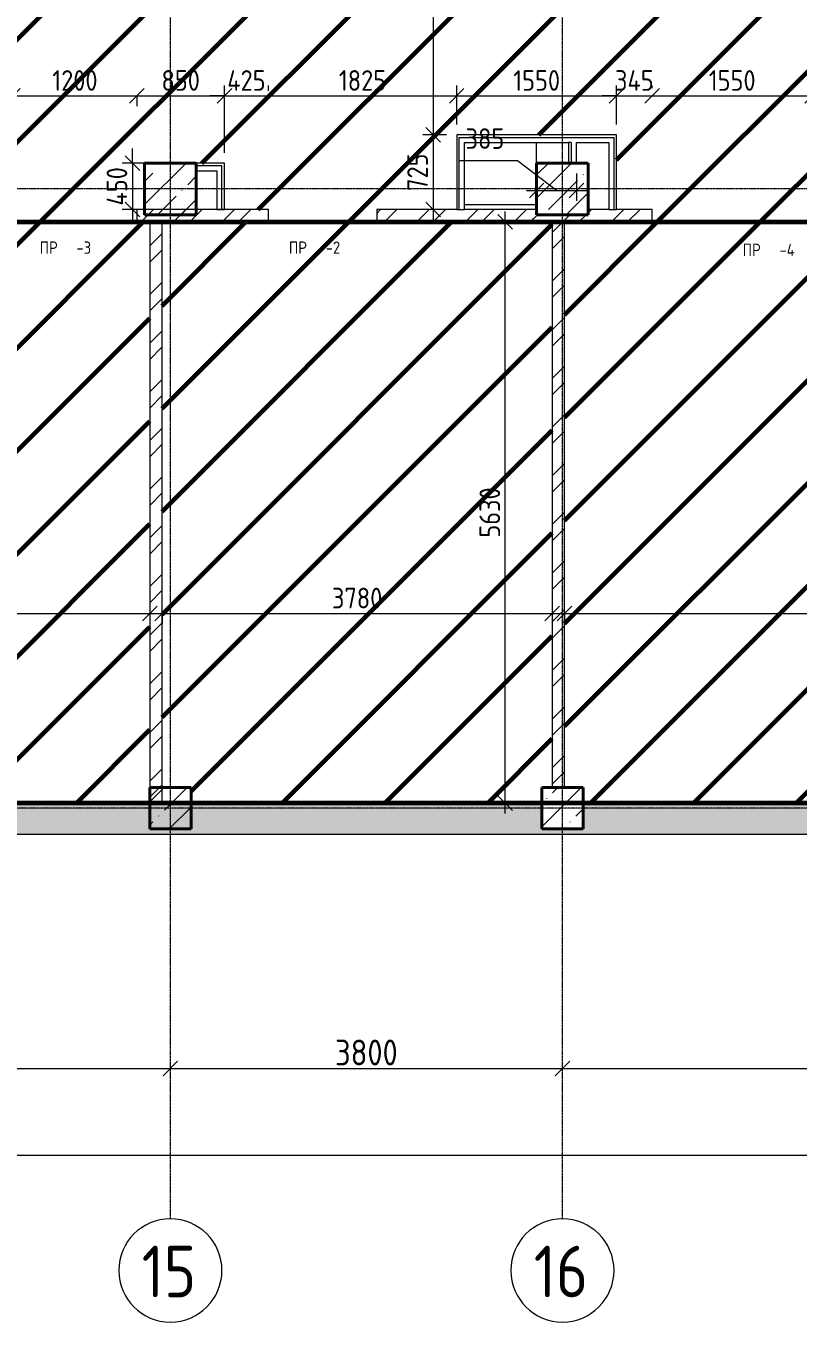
# Model space of a CAD drawing. Header units: millimetres. Extents: x -56773 to 323062, y -262288 to 76460.
# Drawn here: x 44400 to 51884, y -11974 to 584 of the extents above; entities that cross this region are included whole.
import ezdxf

# ---------------------------------------------------------------- set-up
doc = ezdxf.new("R2010")
doc.units = ezdxf.units.MM
doc.linetypes.add('ADSK_Линия сетки', pattern=[25, 20, -2.5, 0, -2.5])
for name, color, linetype, lineweight in [('1.1) Шлифовка потолка', 5, 'Continuous', 60), ('Марки', 7, 'Continuous', 20), ('Несущие колонны', 7, 'Continuous', 18), ('Оси', 7, 'Continuous', 9), ('Перекрытие', 7, 'Continuous', 18), ('Размеры', 7, 'Continuous', 9), ('Стены внутренние', 7, 'Continuous', 18), ('Стены штриховка', 7, 'Continuous', 9)]:
    doc.layers.add(name, color=color, linetype=linetype, lineweight=lineweight)
doc.styles.add('GOST Common', font='', dxfattribs={"width": 0.9, "height": 500})
doc.styles.add('GOST Common_2', font='', dxfattribs={"width": 0.9, "height": 250})
doc.styles.add('GOST Common_3', font='', dxfattribs={"width": 0.9, "height": 200})
doc.styles.add('GOST Common_9', font='', dxfattribs={"width": 0.9, "height": 120})
doc.styles.get('GOST Common').set_extended_font_data('GOST Common')
doc.styles.get('GOST Common_2').set_extended_font_data('GOST Common')
doc.styles.get('GOST Common_3').set_extended_font_data('GOST Common')
doc.styles.get('GOST Common_9').set_extended_font_data('GOST Common')
doc.dimstyles.new('ADSK_Основной_2_0', dxfattribs={"dimscale": 304.8, "dimtxt": 201.142999, "dimasz": 0.463911, "dimexe": 0.328084, "dimexo": 0.328084, "dimgap": 0.164042, "dimtad": 1, "dimdec": 3, "dimrnd": 0.001, "dimdsep": 46, "dimtxsty": 'GOST Common_3', "dimblk1": 'OBLIQUE', "dimblk2": 'OBLIQUE', "dimsah": 1, "dimcen": 0.09, "dimdle": 0.328084, "dimazin": 2, "dimtfac": 1, "dimtdec": 4, "dimtix": 1, "dimtmove": 0, "dimatfit": 3, "dimfxl": 1, "dimtvp": 1, "dimtolj": 1, "dimtzin": 0, "dimlwd": 20, "dimlwe": 20, "dimarcsym": 2})
doc.dimstyles.new('ADSK_Основной_2_0_1', dxfattribs={"dimscale": 304.8, "dimtxt": 201.142999, "dimasz": 0.463911, "dimexe": 0.328084, "dimexo": 0.328084, "dimgap": 0.164042, "dimtad": 1, "dimdec": 3, "dimrnd": 0.001, "dimdsep": 46, "dimtxsty": 'GOST Common_3', "dimblk1": 'OBLIQUE', "dimblk2": 'OBLIQUE', "dimsah": 1, "dimcen": 0.09, "dimdle": 0.328084, "dimazin": 2, "dimtfac": 1, "dimtdec": 4, "dimtix": 1, "dimtmove": 1, "dimatfit": 3, "dimfxl": 1, "dimtvp": 1, "dimtolj": 1, "dimtzin": 0, "dimlwd": 20, "dimlwe": 20, "dimarcsym": 2})
doc.dimstyles.new('ADSK_Основной_2_0_2', dxfattribs={"dimscale": 304.8, "dimtxt": 201.142999, "dimasz": 0.463911, "dimexe": 0.328084, "dimexo": 0.328084, "dimgap": 0.164042, "dimtad": 1, "dimdec": 3, "dimrnd": 0.001, "dimdsep": 46, "dimtxsty": 'GOST Common_3', "dimblk1": 'OBLIQUE', "dimblk2": 'OBLIQUE', "dimsah": 1, "dimcen": 0.09, "dimdle": 0.328084, "dimazin": 2, "dimtfac": 1, "dimtdec": 4, "dimtix": 1, "dimtmove": 0, "dimatfit": 3, "dimfxl": 1, "dimtvp": 1, "dimtolj": 1, "dimtzin": 0, "dimlwd": 20, "dimlwe": 20, "dimarcsym": 2})
doc.dimstyles.new('ADSK_Основной_2_5_мм', dxfattribs={"dimscale": 304.8, "dimtxt": 251.428749, "dimasz": 0.463911, "dimexe": 0.492126, "dimexo": 0.984252, "dimgap": 0.098425, "dimtad": 1, "dimrnd": 0.01, "dimdsep": 46, "dimtxsty": 'GOST Common_2', "dimblk1": 'OBLIQUE', "dimblk2": 'OBLIQUE', "dimsah": 1, "dimcen": 0.09, "dimdle": 0.492126, "dimazin": 2, "dimtfac": 1, "dimtdec": 4, "dimtix": 1, "dimtmove": 0, "dimatfit": 3, "dimfxl": 1, "dimtvp": 1, "dimtolj": 1, "dimtzin": 0, "dimlwd": 20, "dimlwe": 20, "dimarcsym": 2})
pattern_1 = [(45, (0, 0), (-224.5064, 224.5064), []), (45, (224.5, 0), (-224.5064, 224.5064), [396.875, -79.375, 3.353, -76.022])]
pattern_2 = [(45, (0, 0), (-235.7317, 235.7317), []), (45, (157.15, 0), (-235.7317, 235.7317), [])]

# ---------------------------------------------------------------- blocks, each defined once
blk = doc.blocks.new('ADSK_КолоннаЖБ_Прямоугольная - 400x400 мм-1809659-Кладочный план подвала')
at = {"layer": 'Несущие колонны', "lineweight": 40}
for p, q in [((-200, 200), (200, 200)), ((-200, -200), (-200, 200)), ((200, 200), (200, -200)), ((200, -200), (-200, -200))]:
    blk.add_line(p, q, dxfattribs=at)
blk = doc.blocks.new('ADSK_КолоннаЖБ_Прямоугольная - 500x500 мм-1807509-Кладочный план подвала')
at = {"layer": 'Несущие колонны', "lineweight": 40}
for p, q in [((-250, 250), (250, 250)), ((-250, -250), (-250, 250)), ((250, 250), (250, -250)), ((250, -250), (-250, -250))]:
    blk.add_line(p, q, dxfattribs=at)
blk = doc.blocks.new('ADSK_КолоннаЖБ_Прямоугольная - 500x500 мм-V13-Кладочный план подвала')
at = {"layer": 'Несущие колонны', "lineweight": 9}
h = blk.add_hatch(dxfattribs=at)
h.set_pattern_fill('FP_19', color=256, style=0, pattern_type=2)
h.set_pattern_definition([(315, (995.03, 49600), (224.5064, 224.5064), []), (315, (995.03, 49375.5), (224.5064, 224.5064), [396.875, -79.375, 3.353, -76.022])])
h.paths.add_polyline_path([(-250, -250), (250, -250), (250, 250), (-250, 250)])
at = {"layer": 'Несущие колонны', "lineweight": 40}
for p, q in [((-250, -250), (-250, 250)), ((-250, 250), (250, 250)), ((250, 250), (-250, 250)), ((-250, 250), (-250, -250)), ((250, 250), (250, -250)), ((250, -250), (250, 250)), ((250, -250), (-250, -250)), ((-250, -250), (250, -250))]:
    blk.add_line(p, q, dxfattribs=at)
blk = doc.blocks.new('Ось сетки - Круг_Ø10 мм-8259-Кладочный план подвала')
at = {"layer": 'Оси', "lineweight": 20}
for start, end in [(360, 180), (180, 360)]:
    blk.add_arc((0, 0), 5, start, end, dxfattribs=at)
blk = doc.blocks.new('_Oblique')
at = {"color": 0, "linetype": 'ByBlock', "lineweight": -2}
blk.add_line((-0.5, -0.5), (0.5, 0.5), dxfattribs=at)
blk = doc.blocks.new('DIMBLOCK14-Кладочный план подвала')
at = {"layer": 'Defpoints', "color": 0, "transparency": 16777216}
for p in [(42000, -9417), (45800, -9417), (45800, -9517)]:
    blk.add_point(p, dxfattribs=at)
at = {"layer": 'Размеры', "color": 0, "lineweight": 20, "transparency": 16777216}
for p, q in [((41850, -9517), (45950, -9517)), ((42000, -9717), (42000, -9667)), ((45800, -9717), (45800, -9667))]:
    blk.add_line(p, q, dxfattribs=at)
at = {"layer": 'Размеры', "color": 0, "lineweight": 20, "transparency": 16777216, "xscale": 141.4, "yscale": 141.4, "zscale": 141.4, "rotation": 180}
blk.add_blockref('_Oblique', (42000, -9517), dxfattribs=at)
at = {"layer": 'Размеры', "color": 0, "lineweight": 20, "transparency": 16777216, "xscale": 141.4, "yscale": 141.4, "zscale": 141.4}
blk.add_blockref('_Oblique', (45800, -9517), dxfattribs=at)
at = {"layer": 'Размеры', "color": 0, "lineweight": 9, "transparency": 16777216, "insert": (43900, -9362), "char_height": 250, "width": 756.84, "attachment_point": 5, "style": 'GOST Common_2'}
blk.add_mtext('\\A1;3800', dxfattribs=at)
blk = doc.blocks.new('DIMBLOCK15-Кладочный план подвала')
at = {"layer": 'Defpoints', "color": 0, "transparency": 16777216}
for p in [(45800, -9417), (49600, -9417), (49600, -9517)]:
    blk.add_point(p, dxfattribs=at)
at = {"layer": 'Размеры', "color": 0, "lineweight": 20, "transparency": 16777216}
for p, q in [((45650, -9517), (49750, -9517)), ((45800, -9717), (45800, -9667)), ((49600, -9717), (49600, -9667))]:
    blk.add_line(p, q, dxfattribs=at)
at = {"layer": 'Размеры', "color": 0, "lineweight": 20, "transparency": 16777216, "xscale": 141.4, "yscale": 141.4, "zscale": 141.4, "rotation": 180}
blk.add_blockref('_Oblique', (45800, -9517), dxfattribs=at)
at = {"layer": 'Размеры', "color": 0, "lineweight": 20, "transparency": 16777216, "xscale": 141.4, "yscale": 141.4, "zscale": 141.4}
blk.add_blockref('_Oblique', (49600, -9517), dxfattribs=at)
at = {"layer": 'Размеры', "color": 0, "lineweight": 9, "transparency": 16777216, "insert": (47700, -9362), "char_height": 250, "width": 756.84, "attachment_point": 5, "style": 'GOST Common_2'}
blk.add_mtext('\\A1;3800', dxfattribs=at)
blk = doc.blocks.new('DIMBLOCK16-Кладочный план подвала')
at = {"layer": 'Defpoints', "color": 0, "transparency": 16777216}
for p in [(49600, -9417), (55600, -9417), (55600, -9517)]:
    blk.add_point(p, dxfattribs=at)
at = {"layer": 'Размеры', "color": 0, "lineweight": 20, "transparency": 16777216}
for p, q in [((49450, -9517), (55750, -9517)), ((49600, -9717), (49600, -9667)), ((55600, -9717), (55600, -9667))]:
    blk.add_line(p, q, dxfattribs=at)
at = {"layer": 'Размеры', "color": 0, "lineweight": 20, "transparency": 16777216, "xscale": 141.4, "yscale": 141.4, "zscale": 141.4, "rotation": 180}
blk.add_blockref('_Oblique', (49600, -9517), dxfattribs=at)
at = {"layer": 'Размеры', "color": 0, "lineweight": 20, "transparency": 16777216, "xscale": 141.4, "yscale": 141.4, "zscale": 141.4}
blk.add_blockref('_Oblique', (55600, -9517), dxfattribs=at)
at = {"layer": 'Размеры', "color": 0, "lineweight": 9, "transparency": 16777216, "insert": (52600, -9362), "char_height": 250, "width": 756.84, "attachment_point": 5, "style": 'GOST Common_2'}
blk.add_mtext('\\A1;6000', dxfattribs=at)
blk = doc.blocks.new('DIMBLOCK25-Кладочный план подвала')
at = {"layer": 'Defpoints', "color": 0, "transparency": 16777216}
for p in [(-19600, -10257), (61600, -10257), (61600, -10357)]:
    blk.add_point(p, dxfattribs=at)
at = {"layer": 'Размеры', "color": 0, "lineweight": 20, "transparency": 16777216}
for p, q in [((-19750, -10357), (61750, -10357)), ((-19600, -10557), (-19600, -10507)), ((61600, -10557), (61600, -10507))]:
    blk.add_line(p, q, dxfattribs=at)
at = {"layer": 'Размеры', "color": 0, "lineweight": 20, "transparency": 16777216, "xscale": 141.4, "yscale": 141.4, "zscale": 141.4, "rotation": 180}
blk.add_blockref('_Oblique', (-19600, -10357), dxfattribs=at)
at = {"layer": 'Размеры', "color": 0, "lineweight": 20, "transparency": 16777216, "xscale": 141.4, "yscale": 141.4, "zscale": 141.4}
blk.add_blockref('_Oblique', (61600, -10357), dxfattribs=at)
at = {"layer": 'Размеры', "color": 0, "lineweight": 9, "transparency": 16777216, "insert": (21000, -10202), "char_height": 250, "width": 889.8, "attachment_point": 5, "style": 'GOST Common_2'}
blk.add_mtext('\\A1;81200', dxfattribs=at)
blk = doc.blocks.new('DIMBLOCK36-Кладочный план подвала')
at = {"layer": 'Defpoints', "color": 0, "transparency": 16777216}
for p in [(42400, -5009), (45600, -5009), (45600, -5109)]:
    blk.add_point(p, dxfattribs=at)
at = {"layer": 'Размеры', "color": 0, "lineweight": 20, "transparency": 16777216}
for p, q in [((42300, -5109), (45700, -5109)), ((42400, -5109), (42400, -5209)), ((45600, -5109), (45600, -5209))]:
    blk.add_line(p, q, dxfattribs=at)
at = {"layer": 'Размеры', "color": 0, "lineweight": 20, "transparency": 16777216, "xscale": 141.4, "yscale": 141.4, "zscale": 141.4, "rotation": 180}
blk.add_blockref('_Oblique', (42400, -5109), dxfattribs=at)
at = {"layer": 'Размеры', "color": 0, "lineweight": 20, "transparency": 16777216, "xscale": 141.4, "yscale": 141.4, "zscale": 141.4}
blk.add_blockref('_Oblique', (45600, -5109), dxfattribs=at)
at = {"layer": 'Размеры', "color": 0, "lineweight": 9, "transparency": 16777216, "insert": (44000, -4959), "char_height": 200, "width": 605.47, "attachment_point": 5, "style": 'GOST Common_3'}
blk.add_mtext('\\A1;3200', dxfattribs=at)
blk = doc.blocks.new('DIMBLOCK397-Кладочный план подвала')
at = {"layer": 'Defpoints', "color": 0, "transparency": 16777216}
for p in [(44275, 6), (45475, 6), (45475, -94)]:
    blk.add_point(p, dxfattribs=at)
at = {"layer": 'Размеры', "color": 0, "lineweight": 20, "transparency": 16777216}
for p, q in [((44175, -94), (45575, -94)), ((44275, -94), (44275, -194)), ((45475, -94), (45475, -194))]:
    blk.add_line(p, q, dxfattribs=at)
at = {"layer": 'Размеры', "color": 0, "lineweight": 20, "transparency": 16777216, "xscale": 141.4, "yscale": 141.4, "zscale": 141.4, "rotation": 180}
blk.add_blockref('_Oblique', (44275, -94), dxfattribs=at)
at = {"layer": 'Размеры', "color": 0, "lineweight": 20, "transparency": 16777216, "xscale": 141.4, "yscale": 141.4, "zscale": 141.4}
blk.add_blockref('_Oblique', (45475, -94), dxfattribs=at)
at = {"layer": 'Размеры', "color": 0, "lineweight": 9, "transparency": 16777216, "insert": (44875, 56), "char_height": 200, "width": 560.47, "attachment_point": 5, "style": 'GOST Common_3'}
blk.add_mtext('\\A1;1200', dxfattribs=at)
blk = doc.blocks.new('DIMBLOCK398-Кладочный план подвала')
at = {"layer": 'Defpoints', "color": 0, "transparency": 16777216}
for p in [(45475, 6), (46325, -94), (46325, -745)]:
    blk.add_point(p, dxfattribs=at)
at = {"layer": 'Размеры', "color": 0, "lineweight": 20, "transparency": 16777216}
for p, q in [((46325, -645), (46325, 6)), ((45375, -94), (46425, -94)), ((45475, -94), (45475, -194))]:
    blk.add_line(p, q, dxfattribs=at)
at = {"layer": 'Размеры', "color": 0, "lineweight": 20, "transparency": 16777216, "xscale": 141.4, "yscale": 141.4, "zscale": 141.4, "rotation": 180}
blk.add_blockref('_Oblique', (45475, -94), dxfattribs=at)
at = {"layer": 'Размеры', "color": 0, "lineweight": 20, "transparency": 16777216, "xscale": 141.4, "yscale": 141.4, "zscale": 141.4}
blk.add_blockref('_Oblique', (46325, -94), dxfattribs=at)
at = {"layer": 'Размеры', "color": 0, "lineweight": 9, "transparency": 16777216, "insert": (45900, 56), "char_height": 200, "width": 454.11, "attachment_point": 5, "style": 'GOST Common_3'}
blk.add_mtext('\\A1;850', dxfattribs=at)
blk = doc.blocks.new('DIMBLOCK399-Кладочный план подвала')
at = {"layer": 'Defpoints', "color": 0, "transparency": 16777216}
for p in [(46750, -94), (46750, -145), (46325, -745)]:
    blk.add_point(p, dxfattribs=at)
at = {"layer": 'Размеры', "color": 0, "lineweight": 20, "transparency": 16777216}
for p, q in [((46325, -645), (46325, 6)), ((46750, -45), (46750, 6)), ((46325, -94), (46184, -94)), ((46325, -94), (46750, -94)), ((46750, -94), (46891, -94))]:
    blk.add_line(p, q, dxfattribs=at)
at = {"layer": 'Размеры', "color": 0, "lineweight": 20, "transparency": 16777216, "xscale": 141.4, "yscale": 141.4, "zscale": 141.4}
blk.add_blockref('_Oblique', (46325, -94), dxfattribs=at)
at = {"layer": 'Размеры', "color": 0, "lineweight": 20, "transparency": 16777216, "xscale": 141.4, "yscale": 141.4, "zscale": 141.4, "rotation": 180}
blk.add_blockref('_Oblique', (46750, -94), dxfattribs=at)
at = {"layer": 'Размеры', "color": 0, "lineweight": 9, "transparency": 16777216, "insert": (46537, 56), "char_height": 200, "width": 474.56, "attachment_point": 5, "style": 'GOST Common_3'}
blk.add_mtext('\\A1;425', dxfattribs=at)
blk = doc.blocks.new('DIMBLOCK400-Кладочный план подвала')
at = {"layer": 'Defpoints', "color": 0, "transparency": 16777216}
for p in [(48575, -94), (46750, -145), (48575, -470)]:
    blk.add_point(p, dxfattribs=at)
at = {"layer": 'Размеры', "color": 0, "lineweight": 20, "transparency": 16777216}
for p, q in [((46750, -45), (46750, 6)), ((48575, -370), (48575, 6)), ((46650, -94), (48675, -94))]:
    blk.add_line(p, q, dxfattribs=at)
at = {"layer": 'Размеры', "color": 0, "lineweight": 20, "transparency": 16777216, "xscale": 141.4, "yscale": 141.4, "zscale": 141.4, "rotation": 180}
blk.add_blockref('_Oblique', (46750, -94), dxfattribs=at)
at = {"layer": 'Размеры', "color": 0, "lineweight": 20, "transparency": 16777216, "xscale": 141.4, "yscale": 141.4, "zscale": 141.4}
blk.add_blockref('_Oblique', (48575, -94), dxfattribs=at)
at = {"layer": 'Размеры', "color": 0, "lineweight": 9, "transparency": 16777216, "insert": (47662, 56), "char_height": 200, "width": 560.47, "attachment_point": 5, "style": 'GOST Common_3'}
blk.add_mtext('\\A1;1825', dxfattribs=at)
blk = doc.blocks.new('DIMBLOCK401-Кладочный план подвала')
at = {"layer": 'Defpoints', "color": 0, "transparency": 16777216}
for p in [(50125, -94), (48575, -470), (50125, -470)]:
    blk.add_point(p, dxfattribs=at)
at = {"layer": 'Размеры', "color": 0, "lineweight": 20, "transparency": 16777216}
for p, q in [((48575, -370), (48575, 6)), ((50125, -370), (50125, 6)), ((48475, -94), (50225, -94))]:
    blk.add_line(p, q, dxfattribs=at)
at = {"layer": 'Размеры', "color": 0, "lineweight": 20, "transparency": 16777216, "xscale": 141.4, "yscale": 141.4, "zscale": 141.4, "rotation": 180}
blk.add_blockref('_Oblique', (48575, -94), dxfattribs=at)
at = {"layer": 'Размеры', "color": 0, "lineweight": 20, "transparency": 16777216, "xscale": 141.4, "yscale": 141.4, "zscale": 141.4}
blk.add_blockref('_Oblique', (50125, -94), dxfattribs=at)
at = {"layer": 'Размеры', "color": 0, "lineweight": 9, "transparency": 16777216, "insert": (49350, 56), "char_height": 200, "width": 560.47, "attachment_point": 5, "style": 'GOST Common_3'}
blk.add_mtext('\\A1;1550', dxfattribs=at)
blk = doc.blocks.new('DIMBLOCK402-Кладочный план подвала')
at = {"layer": 'Defpoints', "color": 0, "transparency": 16777216}
for p in [(50470, -94), (50470, -120), (50125, -470)]:
    blk.add_point(p, dxfattribs=at)
at = {"layer": 'Размеры', "color": 0, "lineweight": 20, "transparency": 16777216}
for p, q in [((50125, -370), (50125, 6)), ((50470, -20), (50470, 6)), ((50125, -94), (49984, -94)), ((50125, -94), (50470, -94)), ((50470, -94), (50611, -94))]:
    blk.add_line(p, q, dxfattribs=at)
at = {"layer": 'Размеры', "color": 0, "lineweight": 20, "transparency": 16777216, "xscale": 141.4, "yscale": 141.4, "zscale": 141.4}
blk.add_blockref('_Oblique', (50125, -94), dxfattribs=at)
at = {"layer": 'Размеры', "color": 0, "lineweight": 20, "transparency": 16777216, "xscale": 141.4, "yscale": 141.4, "zscale": 141.4, "rotation": 180}
blk.add_blockref('_Oblique', (50470, -94), dxfattribs=at)
at = {"layer": 'Размеры', "color": 0, "lineweight": 9, "transparency": 16777216, "insert": (50297, 56), "char_height": 200, "width": 474.56, "attachment_point": 5, "style": 'GOST Common_3'}
blk.add_mtext('\\A1;345', dxfattribs=at)
blk = doc.blocks.new('DIMBLOCK403-Кладочный план подвала')
at = {"layer": 'Defpoints', "color": 0, "transparency": 16777216}
for p in [(50470, -120), (52020, -94), (52020, -120)]:
    blk.add_point(p, dxfattribs=at)
at = {"layer": 'Размеры', "color": 0, "lineweight": 20, "transparency": 16777216}
for p, q in [((50470, -20), (50470, 6)), ((52020, -20), (52020, 6)), ((50370, -94), (52120, -94))]:
    blk.add_line(p, q, dxfattribs=at)
at = {"layer": 'Размеры', "color": 0, "lineweight": 20, "transparency": 16777216, "xscale": 141.4, "yscale": 141.4, "zscale": 141.4, "rotation": 180}
blk.add_blockref('_Oblique', (50470, -94), dxfattribs=at)
at = {"layer": 'Размеры', "color": 0, "lineweight": 20, "transparency": 16777216, "xscale": 141.4, "yscale": 141.4, "zscale": 141.4}
blk.add_blockref('_Oblique', (52020, -94), dxfattribs=at)
at = {"layer": 'Размеры', "color": 0, "lineweight": 9, "transparency": 16777216, "insert": (51245, 56), "char_height": 200, "width": 560.47, "attachment_point": 5, "style": 'GOST Common_3'}
blk.add_mtext('\\A1;1550', dxfattribs=at)
blk = doc.blocks.new('DIMBLOCK406-Кладочный план подвала')
at = {"layer": 'Defpoints', "color": 0, "transparency": 16777216}
for p in [(45720, -5009), (49500, -5009), (49500, -5109)]:
    blk.add_point(p, dxfattribs=at)
at = {"layer": 'Размеры', "color": 0, "lineweight": 20, "transparency": 16777216}
for p, q in [((45620, -5109), (49600, -5109)), ((45720, -5109), (45720, -5209)), ((49500, -5109), (49500, -5209))]:
    blk.add_line(p, q, dxfattribs=at)
at = {"layer": 'Размеры', "color": 0, "lineweight": 20, "transparency": 16777216, "xscale": 141.4, "yscale": 141.4, "zscale": 141.4, "rotation": 180}
blk.add_blockref('_Oblique', (45720, -5109), dxfattribs=at)
at = {"layer": 'Размеры', "color": 0, "lineweight": 20, "transparency": 16777216, "xscale": 141.4, "yscale": 141.4, "zscale": 141.4}
blk.add_blockref('_Oblique', (49500, -5109), dxfattribs=at)
at = {"layer": 'Размеры', "color": 0, "lineweight": 9, "transparency": 16777216, "insert": (47610, -4959), "char_height": 200, "width": 605.47, "attachment_point": 5, "style": 'GOST Common_3'}
blk.add_mtext('\\A1;3780', dxfattribs=at)
blk = doc.blocks.new('DIMBLOCK407-Кладочный план подвала')
at = {"layer": 'Defpoints', "color": 0, "transparency": 16777216}
for p in [(49620, -5009), (61550, -5009), (61550, -5109)]:
    blk.add_point(p, dxfattribs=at)
at = {"layer": 'Размеры', "color": 0, "lineweight": 20, "transparency": 16777216}
for p, q in [((49520, -5109), (61650, -5109)), ((49620, -5109), (49620, -5209)), ((61550, -5109), (61550, -5209))]:
    blk.add_line(p, q, dxfattribs=at)
at = {"layer": 'Размеры', "color": 0, "lineweight": 20, "transparency": 16777216, "xscale": 141.4, "yscale": 141.4, "zscale": 141.4, "rotation": 180}
blk.add_blockref('_Oblique', (49620, -5109), dxfattribs=at)
at = {"layer": 'Размеры', "color": 0, "lineweight": 20, "transparency": 16777216, "xscale": 141.4, "yscale": 141.4, "zscale": 141.4}
blk.add_blockref('_Oblique', (61550, -5109), dxfattribs=at)
at = {"layer": 'Размеры', "color": 0, "lineweight": 9, "transparency": 16777216, "insert": (55585, -4959), "char_height": 200, "width": 666.84, "attachment_point": 5, "style": 'GOST Common_3'}
blk.add_mtext('\\A1;11930', dxfattribs=at)
blk = doc.blocks.new('DIMBLOCK408-Кладочный план подвала')
at = {"layer": 'Defpoints', "color": 0, "transparency": 16777216}
for p in [(48946, -1315), (49046, -1315), (48946, -6945)]:
    blk.add_point(p, dxfattribs=at)
at = {"layer": 'Размеры', "color": 0, "lineweight": 20, "transparency": 16777216}
for p, q in [((49046, -7045), (49046, -1215)), ((49046, -1315), (49146, -1315)), ((49046, -6945), (49146, -6945))]:
    blk.add_line(p, q, dxfattribs=at)
at = {"layer": 'Размеры', "color": 0, "lineweight": 20, "transparency": 16777216, "xscale": 141.4, "yscale": 141.4, "zscale": 141.4}
for p, rotation in [((49046, -1315), 90), ((49046, -6945), 270)]:
    blk.add_blockref('_Oblique', p, dxfattribs=dict(at, rotation=rotation))
at = {"layer": 'Размеры', "color": 0, "lineweight": 9, "transparency": 16777216, "insert": (48896, -4130), "char_height": 200, "width": 605.47, "attachment_point": 5, "rotation": 90, "style": 'GOST Common_3'}
blk.add_mtext('\\A1;5630', dxfattribs=at)
blk = doc.blocks.new('DIMBLOCK410-Кладочный план подвала')
at = {"layer": 'Defpoints', "color": 0, "transparency": 16777216}
for p in [(49735, -745), (49350, -911), (49735, -1011)]:
    blk.add_point(p, dxfattribs=at)
at = {"layer": 'Размеры', "color": 0, "lineweight": 20, "transparency": 16777216}
for p, q in [((49165, -724), (48602, -724)), ((49542, -1011), (49165, -724)), ((49735, -845), (49735, -1111)), ((49250, -1011), (49835, -1011)), ((49350, -1011), (49350, -1111))]:
    blk.add_line(p, q, dxfattribs=at)
at = {"layer": 'Размеры', "color": 0, "lineweight": 20, "transparency": 16777216, "xscale": 141.4, "yscale": 141.4, "zscale": 141.4, "rotation": 180}
blk.add_blockref('_Oblique', (49350, -1011), dxfattribs=at)
at = {"layer": 'Размеры', "color": 0, "lineweight": 20, "transparency": 16777216, "xscale": 141.4, "yscale": 141.4, "zscale": 141.4}
blk.add_blockref('_Oblique', (49735, -1011), dxfattribs=at)
at = {"layer": 'Размеры', "color": 0, "lineweight": 9, "transparency": 16777216, "insert": (48661, -407), "char_height": 200, "width": 454.11, "attachment_point": 1, "line_spacing_factor": 1.022761, "style": 'GOST Common_3'}
blk.add_mtext('\\A1;385', dxfattribs=at)
blk = doc.blocks.new('DIMBLOCK507-Кладочный план подвала')
at = {"layer": 'Defpoints', "color": 0, "transparency": 16777216}
for p in [(48446, 2605), (48346, -470), (48575, -470)]:
    blk.add_point(p, dxfattribs=at)
at = {"layer": 'Размеры', "color": 0, "lineweight": 20, "transparency": 16777216}
for p, q in [((48346, 2705), (48346, -570)), ((48346, 2605), (48246, 2605)), ((48475, -470), (48246, -470))]:
    blk.add_line(p, q, dxfattribs=at)
at = {"layer": 'Размеры', "color": 0, "lineweight": 20, "transparency": 16777216, "xscale": 141.4, "yscale": 141.4, "zscale": 141.4}
for p, rotation in [((48346, 2605), 90), ((48346, -470), 270)]:
    blk.add_blockref('_Oblique', p, dxfattribs=dict(at, rotation=rotation))
at = {"layer": 'Размеры', "color": 0, "lineweight": 9, "transparency": 16777216, "insert": (48196, 1067), "char_height": 200, "width": 605.47, "attachment_point": 5, "rotation": 90, "style": 'GOST Common_3'}
blk.add_mtext('\\A1;3075', dxfattribs=at)
blk = doc.blocks.new('DIMBLOCK508-Кладочный план подвала')
at = {"layer": 'Defpoints', "color": 0, "transparency": 16777216}
for p in [(48575, -470), (48346, -1195), (48446, -1195)]:
    blk.add_point(p, dxfattribs=at)
at = {"layer": 'Размеры', "color": 0, "lineweight": 20, "transparency": 16777216}
for p, q in [((48346, -370), (48346, -1295)), ((48475, -470), (48246, -470)), ((48346, -1195), (48246, -1195))]:
    blk.add_line(p, q, dxfattribs=at)
at = {"layer": 'Размеры', "color": 0, "lineweight": 20, "transparency": 16777216, "xscale": 141.4, "yscale": 141.4, "zscale": 141.4}
for p, rotation in [((48346, -470), 90), ((48346, -1195), 270)]:
    blk.add_blockref('_Oblique', p, dxfattribs=dict(at, rotation=rotation))
at = {"layer": 'Размеры', "color": 0, "lineweight": 9, "transparency": 16777216, "insert": (48196, -833), "char_height": 200, "width": 454.11, "attachment_point": 5, "rotation": 90, "style": 'GOST Common_3'}
blk.add_mtext('\\A1;725', dxfattribs=at)
blk = doc.blocks.new('DIMBLOCK509-Кладочный план подвала')
at = {"layer": 'Defpoints', "color": 0, "transparency": 16777216}
for p in [(46050, -745), (45432, -1195), (46438, -1195)]:
    blk.add_point(p, dxfattribs=at)
at = {"layer": 'Размеры', "color": 0, "lineweight": 20, "transparency": 16777216}
for p, q in [((45432, -745), (45432, -604)), ((45950, -745), (45332, -745)), ((45432, -745), (45432, -1195)), ((46338, -1195), (45332, -1195)), ((45432, -1195), (45432, -1336))]:
    blk.add_line(p, q, dxfattribs=at)
at = {"layer": 'Размеры', "color": 0, "lineweight": 20, "transparency": 16777216, "xscale": 141.4, "yscale": 141.4, "zscale": 141.4}
for p, rotation in [((45432, -745), 270), ((45432, -1195), 90)]:
    blk.add_blockref('_Oblique', p, dxfattribs=dict(at, rotation=rotation))
at = {"layer": 'Размеры', "color": 0, "lineweight": 9, "transparency": 16777216, "insert": (45282, -970), "char_height": 200, "width": 474.56, "attachment_point": 5, "rotation": 90, "style": 'GOST Common_3'}
blk.add_mtext('\\A1;450', dxfattribs=at)

msp = doc.modelspace()

# ---------------------------------------------------------------- hatches: boundary and pattern name
at = {"layer": '1.1) Шлифовка потолка', "transparency": 33554687}
h = msp.add_hatch(dxfattribs=at)
h.set_pattern_fill('ANSI31', color=256, scale=222)
h.paths.add_polyline_path([(59950, 9361.6677), (55920, 9361.6677), (55920, 1424.969), (59030, 1424.969), (59030, 1654.969), (59150, 1654.969), (59150, 1304.969), (55920, 1304.969), (55920, 969.969), (55800, 969.969), (55800, 2604.969), (52050, 2604.969), (52050, 2724.969), (50500, 2724.969), (50500, 2604.969), (48050, 2604.969), (48050, 2724.969), (46500, 2724.969), (46500, 2604.969), (45800, 2604.969), (44525, 2604.969), (44525, 2724.969), (43475, 2724.969), (43475, 2604.969), (42120, 2604.969), (42120, -1195.031), (44275, -1195.031), (44275, -1315.031), (45475, -1315.031), (45475, -1195.031), (45550, -1195.031), (45550, -745.031), (46050, -745.031), (46325, -745.031), (46325, -1195.031), (46750, -1195.031), (46750, -1315.031), (47800, -1315.031), (47800, -1195.031), (48575, -1195.031), (48575, -470.031), (50125, -470.031), (50125, -1195.031), (50470, -1195.031), (50470, -1315.031), (52020, -1315.031), (52020, -1195.031), (55075, -1195.031), (55075, -745.031), (55350, -745.031), (55800, -745.031), (55800, -580.031), (55920, -580.031), (55920, -1195.031), (60125, -1195.031), (60125, -1315.031), (61175, -1315.031), (61175, -1195.031), (61350, -1195.031), (61350, -745.031), (61550, -745.031), (61550, 2904.969), (60900, 2904.969, -1), (60800, 2904.969), (60150, 2904.969), (59950, 2904.969), (59150, 2904.969), (59150, 2704.969), (59030, 2704.969), (59030, 3024.969), (59950, 3024.969)])
h = msp.add_hatch(dxfattribs=at)
h.set_pattern_fill('ANSI31', color=256, scale=222)
h.paths.add_polyline_path([(45600, -1315.031), (42400, -1315.031), (42400, -5445.031), (42280, -5445.031), (42280, -1315.031), (38295, -1315.031), (38295, -6945.031), (39600, -6945.031), (39600, -6795.031), (40000, -6795.031), (40000, -6945.031), (42280, -6945.031), (42280, -6695.031), (42400, -6695.031), (42400, -6945.031), (45600, -6945.031), (45600, -6795.031)])
h = msp.add_hatch(dxfattribs=at)
h.set_pattern_fill('ANSI31', color=256, scale=222)
h.paths.add_polyline_path([(49500, -1315.031), (45720, -1315.031), (45720, -6795.031), (46000, -6795.031), (46000, -6945.031), (49400, -6945.031), (49400, -6795.031), (49500, -6795.031)])
h = msp.add_hatch(dxfattribs=at)
h.set_pattern_fill('ANSI31', color=256, scale=222)
h.paths.add_polyline_path([(61550, -1315.031), (49620, -1315.031), (49620, -6795.031), (49800, -6795.031), (49800, -6945.031), (55400, -6945.031), (55400, -6795.031), (55800, -6795.031), (55800, -6945.031), (61400, -6945.031), (61400, -6795.031), (61550, -6795.031)])
at = {"layer": 'Несущие колонны', "lineweight": 9}
h = msp.add_hatch(dxfattribs=at)
h.set_pattern_fill('FP_3', color=256, style=0, pattern_type=2)
h.set_pattern_definition(pattern_1)
h.paths.add_polyline_path([(46050, -1245.031), (46050, -745.031), (45550, -745.031), (45550, -1245.031)])
h = msp.add_hatch(dxfattribs=at)
h.set_pattern_fill('FP_3', color=256, style=0, pattern_type=2)
h.set_pattern_definition(pattern_1)
h.paths.add_polyline_path([(46000, -7195.031), (46000, -6795.031), (45600, -6795.031), (45600, -7195.031)])
h = msp.add_hatch(dxfattribs=at)
h.set_pattern_fill('FP_3', color=256, style=0, pattern_type=2)
h.set_pattern_definition(pattern_1)
h.paths.add_polyline_path([(49800, -7195.031), (49800, -6795.031), (49400, -6795.031), (49400, -7195.031)])
at = {"layer": 'Стены внутренние', "lineweight": 9}
h = msp.add_hatch(dxfattribs=at)
h.set_pattern_fill('FP_2', color=256, style=0, pattern_type=2)
h.set_pattern_definition(pattern_2)
h.paths.add_polyline_path([(61550, -1315.031), (61550, -1245.031), (61350, -1245.031), (61350, -1195.031), (61175, -1195.031), (61175, -1315.031)])
h.paths.add_polyline_path([(60125, -1315.031), (60125, -1195.031), (55850, -1195.031), (55850, -1245.031), (55350, -1245.031), (55350, -1195.031), (52020, -1195.031), (52020, -1315.031), (58221.4367, -1315.031)])
h.paths.add_polyline_path([(49850, -1315.031), (50470, -1315.031), (50470, -1195.031), (49850, -1195.031), (49850, -1245.031), (49350, -1245.031), (49350, -1195.031), (47800, -1195.031), (47800, -1315.031), (49620, -1315.031)])
h.paths.add_polyline_path([(46750, -1315.031), (46750, -1195.031), (45475, -1195.031), (45475, -1315.031), (45720, -1315.031)])
h.paths.add_polyline_path([(44275, -1315.031), (44275, -1195.031), (41455, -1195.031), (41455, -1315.031), (42400, -1315.031)])
h.paths.add_polyline_path([(40255, -1315.031), (40255, -1195.031), (37725, -1195.031), (37725, -1315.031), (38295, -1315.031)])
h.paths.add_polyline_path([(36478.0028, -1315.031), (36675, -1315.031), (36675, -1195.031), (32880, -1195.031), (32880, -1315.031), (34000, -1315.031)])
h.paths.add_polyline_path([(31830, -1315.031), (31830, -1195.031), (28050, -1195.031), (28050, -1245.031), (28000, -1245.031), (28000, -1315.031), (31042.1443, -1315.031)])
h = msp.add_hatch(dxfattribs=at)
h.set_pattern_fill('FP_2', color=256, style=0, pattern_type=2)
h.set_pattern_definition(pattern_2)
h.paths.add_polyline_path([(45720, -6945.031), (45720, -1315.031), (45600, -1315.031), (45600, -6945.031)])
h = msp.add_hatch(dxfattribs=at)
h.set_pattern_fill('FP_2', color=256, style=0, pattern_type=2)
h.set_pattern_definition(pattern_2)
h.paths.add_polyline_path([(49620, -6795.031), (49620, -1315.031), (49500, -1315.031), (49500, -6795.031)])
h = msp.add_hatch(dxfattribs=at)
h.set_pattern_fill('FP_3', color=256, style=0, pattern_type=2)
h.set_pattern_definition(pattern_1)
h.paths.add_polyline_path([(61550, -7245.031), (61550, -6945.031), (49800, -6945.031), (49800, -7195.031), (49400, -7195.031), (49400, -6945.031), (34000, -6945.031), (34000, -7195.031), (33600, -7195.031), (33600, -6945.031), (28000, -6945.031), (28000, -7195.031), (27600, -7195.031), (27600, -6945.031), (22000, -6945.031), (22000, -7195.031), (21600, -7195.031), (21600, -6945.031), (9000, -6945.031), (9000, -7195.031), (8600, -7195.031), (8600, -6945.031), (3000, -6945.031), (3000, -7195.031), (2600, -7195.031), (2600, -6945.031), (-13400, -6945.031), (-13400, -7195.031), (-13800, -7195.031), (-13800, -6945.031), (-19400, -6945.031), (-19400, -7195.031), (-19550, -7195.031), (-19550, -7245.031), (52785.5782, -7245.031)])

# ---------------------------------------------------------------- linework, layer by layer
at = {"layer": '1.1) Шлифовка потолка'}
msp.add_lwpolyline([(61550, -6945.031), (-19550, -6945.031), (-19550, -1315.031), (61550, -1315.031)], close=True, dxfattribs=at)
at = {"layer": 'Несущие колонны', "lineweight": 9}
for p, q in [((46050, -745.031), (45550, -745.031)), ((45550, -745.031), (45550, -1245.031)), ((46050, -1245.031), (46050, -745.031)), ((45550, -1245.031), (46050, -1245.031)), ((46000, -6795.031), (45600, -6795.031)), ((45600, -6795.031), (45600, -7195.031)), ((46000, -7195.031), (46000, -6795.031)), ((49500, -6795.031), (49400, -6795.031)), ((49400, -6795.031), (49400, -6945.031)), ((49620, -6795.031), (49500, -6795.031)), ((49800, -6795.031), (49620, -6795.031)), ((49800, -6945.031), (49800, -6795.031)), ((45600, -7195.031), (46000, -7195.031))]:
    msp.add_line(p, q, dxfattribs=at)
at = {"layer": 'Оси', "linetype": 'ADSK_Линия сетки', "lineweight": 5}
for p, q in [((45800, -10973.8823), (45800, 10027.4451)), ((49600, -10973.8823), (49600, 10027.4451)), ((62221.372, -995.031), (-25240.0967, -995.031)), ((62221.372, -6995.031), (-25240.0967, -6995.031))]:
    msp.add_line(p, q, dxfattribs=at)
at = {"layer": 'Перекрытие'}
for p, q in [((49350, -745.031), (49350, -545.031)), ((48650, -1145.031), (49350, -1145.031))]:
    msp.add_line(p, q, dxfattribs=at)
at = {"layer": 'Стены внутренние', "lineweight": 5}
for p, q in [((50125, -470.031), (48575, -470.031)), ((48575, -470.031), (48575, -1195.031)), ((50125, -1195.031), (50125, -470.031)), ((48650, -545.031), (49660, -545.031)), ((48650, -1195.031), (48650, -545.031)), ((49660, -545.031), (49660, -745.031)), ((49735, -545.031), (50050, -545.031)), ((49735, -745.031), (49735, -545.031)), ((50050, -545.031), (50050, -1195.031)), ((46325, -745.031), (46050, -745.031)), ((46050, -745.031), (46050, -820.031)), ((46325, -1195.031), (46325, -745.031)), ((46050, -820.031), (46250, -820.031)), ((46250, -820.031), (46250, -1195.031)), ((46250, -1195.031), (45475, -1195.031)), ((45475, -1195.031), (45475, -1315.031)), ((46750, -1195.031), (46325, -1195.031)), ((46750, -1315.031), (46750, -1195.031)), ((48575, -1195.031), (47800, -1195.031)), ((47800, -1195.031), (47800, -1315.031)), ((49350, -1195.031), (48650, -1195.031)), ((50050, -1195.031), (49850, -1195.031)), ((50470, -1195.031), (50125, -1195.031)), ((50470, -1315.031), (50470, -1195.031)), ((45475, -1315.031), (45600, -1315.031)), ((45600, -1315.031), (45600, -6945.031)), ((45720, -6945.031), (45720, -1315.031)), ((45720, -1315.031), (46750, -1315.031)), ((47800, -1315.031), (49500, -1315.031)), ((49500, -1315.031), (49500, -6795.031)), ((49620, -6795.031), (49620, -1315.031)), ((49620, -1315.031), (50470, -1315.031)), ((49500, -6795.031), (49620, -6795.031)), ((45600, -6945.031), (42400, -6945.031)), ((49400, -6945.031), (45720, -6945.031)), ((61550, -6945.031), (49800, -6945.031)), ((-19850, -7245.031), (61850, -7245.031))]:
    msp.add_line(p, q, dxfattribs=at)
at = {"layer": 'Стены штриховка', "lineweight": 9}
for p, q in [((48600, -495.031), (50100, -495.031)), ((48600, -1195.031), (48600, -495.031)), ((50100, -1195.031), (50100, -495.031)), ((49685, -545.031), (49660, -545.031)), ((49685, -545.031), (49685, -745.031)), ((46300, -770.031), (46050, -770.031)), ((46300, -1195.031), (46300, -770.031)), ((46250, -1195.031), (46325, -1195.031)), ((48575, -1195.031), (48650, -1195.031)), ((50050, -1195.031), (50125, -1195.031)), ((45600, -6945.031), (45720, -6945.031))]:
    msp.add_line(p, q, dxfattribs=at)

# ---------------------------------------------------------------- block references
at = {"layer": 'Несущие колонны', "lineweight": 40, "rotation": 89.9999999999999}
for name, p in [('ADSK_КолоннаЖБ_Прямоугольная - 500x500 мм-1807509-Кладочный план подвала', (45800, -995.031)), ('ADSK_КолоннаЖБ_Прямоугольная - 400x400 мм-1809659-Кладочный план подвала', (45800, -6995.031)), ('ADSK_КолоннаЖБ_Прямоугольная - 400x400 мм-1809659-Кладочный план подвала', (49600, -6995.031))]:
    msp.add_blockref(name, p, dxfattribs=at)
at = {"layer": 'Несущие колонны', "rotation": 89.9999999999999}
msp.add_blockref('ADSK_КолоннаЖБ_Прямоугольная - 500x500 мм-V13-Кладочный план подвала', (49600, -995.031), dxfattribs=at)
at = {"layer": 'Оси', "lineweight": 20, "xscale": 99.99999999999993, "yscale": 99.99999999999993, "zscale": 99.99999999999993}
for p in [(45800, -11473.8823), (49600, -11473.8823)]:
    msp.add_blockref('Ось сетки - Круг_Ø10 мм-8259-Кладочный план подвала', p, dxfattribs=at)

# ---------------------------------------------------------------- texts
at = {"layer": 'Марки', "lineweight": 9, "char_height": 120, "attachment_point": 1, "style": 'GOST Common_9'}
for s, insert, width in [('ПР', (44532.55, -1503.6996), 432.91125), ('-3', (44889.7375, -1503.6996), 389.620125), ('ПР', (46948.2328, -1503.6996), 432.91125), ('-2', (47305.4203, -1503.6996), 389.620125), ('ПР', (51346.4374, -1525.0499), 432.91125), ('-4', (51703.6249, -1525.0499), 411.265687)]:
    msp.add_mtext(s, dxfattribs=dict(at, insert=insert, width=width))
at = {"layer": 'Оси', "char_height": 500, "width": 671.012437, "attachment_point": 1, "style": 'GOST Common'}
for s, insert in [('15', (45522.4193, -11234.0156)), ('16', (49322.4193, -11234.0156))]:
    msp.add_mtext(s, dxfattribs=dict(at, insert=insert))

# ---------------------------------------------------------------- dimensions: what is measured, and where the dimension line sits
at = {"layer": 'Размеры', "lineweight": 9}
for base, p1, p2, override, picture, middle in [((48345.8283, -470.031), (48445.8132, 2604.969), (48575, -470.031), {"dimpost": '<>', "dimfxl": 3077.712499}, 'DIMBLOCK507-Кладочный план подвала', (48195.8283, 1067.469)), ((48345.8283, -1195.031), (48575, -470.031), (48445.8132, -1195.031), {"dimpost": '<>', "dimfxl": 736.419871}, 'DIMBLOCK508-Кладочный план подвала', (48195.8283, -832.531)), ((45432.1709, -1195.031), (46050, -745.031), (46438, -1195.031), {"dimpost": '<>', "dimfxl": 594.175058}, 'DIMBLOCK509-Кладочный план подвала', (45282.1709, -970.031)), ((49045.8283, -1315.031), (48945.8434, -6945.031), (48945.8434, -1315.031), {"dimpost": '<>', "dimfxl": 5630}, 'DIMBLOCK408-Кладочный план подвала', (48895.8283, -4130.031))]:
    dim = msp.add_linear_dim(base=base, p1=p1, p2=p2, angle=90, dimstyle='ADSK_Основной_2_0_2', override=override, dxfattribs=at)
    dim.commit()
    dim.dimension.update_dxf_attribs({"geometry": picture, "text_midpoint": middle})
for base, p1, p2, dimstyle, override, picture, middle in [((45475, -94.2276), (44275, 5.7573), (45475, 5.7573), 'ADSK_Основной_2_0_2', {"dimpost": '<>', "dimfxl": 1200}, 'DIMBLOCK397-Кладочный план подвала', (44875, 55.7724)), ((46325, -94.2276), (45475, 5.7573), (46325, -745.031), 'ADSK_Основной_2_0_2', {"dimpost": '<>', "dimfxl": 1134.100137}, 'DIMBLOCK398-Кладочный план подвала', (45900, 55.7724)), ((46750, -94.2276), (46325, -745.031), (46750, -145.031), 'ADSK_Основной_2_0_2', {"dimpost": '<>', "dimfxl": 735.272058}, 'DIMBLOCK399-Кладочный план подвала', (46537.5, 55.7724)), ((48575, -94.2276), (46750, -145.031), (48575, -470.031), 'ADSK_Основной_2_0_2', {"dimpost": '<>', "dimfxl": 1853.712491}, 'DIMBLOCK400-Кладочный план подвала', (47662.5, 55.7724)), ((50125, -94.2276), (48575, -470.031), (50125, -470.031), 'ADSK_Основной_2_0_2', {"dimpost": '<>', "dimfxl": 1550}, 'DIMBLOCK401-Кладочный план подвала', (49350, 55.7724)), ((50470, -94.2276), (50125, -470.031), (50470, -120.031), 'ADSK_Основной_2_0_2', {"dimpost": '<>', "dimfxl": 491.451931}, 'DIMBLOCK402-Кладочный план подвала', (50297.5, 55.7724)), ((52020, -94.2276), (50470, -120.031), (52020, -120.031), 'ADSK_Основной_2_0_2', {"dimpost": '<>', "dimfxl": 1550}, 'DIMBLOCK403-Кладочный план подвала', (51245, 55.7724)), ((45600, -5109.3369), (42400, -5009.352), (45600, -5009.352), 'ADSK_Основной_2_0', {"dimpost": '<>', "dimfxl": 3200}, 'DIMBLOCK36-Кладочный план подвала', (44000, -4959.3369)), ((49500, -5109.3369), (45720, -5009.352), (49500, -5009.352), 'ADSK_Основной_2_0_2', {"dimpost": '<>', "dimfxl": 3780}, 'DIMBLOCK406-Кладочный план подвала', (47610, -4959.3369)), ((61550, -5109.3369), (49620, -5009.352), (61550, -5009.352), 'ADSK_Основной_2_0_2', {"dimpost": '<>', "dimfxl": 11930}, 'DIMBLOCK407-Кладочный план подвала', (55585, -4959.3369)), ((45800, -9517.2545), (42000, -9417.2696), (45800, -9417.2696), 'ADSK_Основной_2_5_мм', {"dimpost": '<>', "dimfxl": 3800}, 'DIMBLOCK14-Кладочный план подвала', (43900, -9362.2545)), ((49600, -9517.2545), (45800, -9417.2696), (49600, -9417.2696), 'ADSK_Основной_2_5_мм', {"dimpost": '<>', "dimfxl": 3800}, 'DIMBLOCK15-Кладочный план подвала', (47700, -9362.2545)), ((55600, -9517.2545), (49600, -9417.2696), (55600, -9417.2696), 'ADSK_Основной_2_5_мм', {"dimpost": '<>', "dimfxl": 6000}, 'DIMBLOCK16-Кладочный план подвала', (52600, -9362.2545)), ((61600, -10357.2545), (-19600, -10257.2696), (61600, -10257.2696), 'ADSK_Основной_2_5_мм', {"dimpost": '<>', "dimfxl": 81200}, 'DIMBLOCK25-Кладочный план подвала', (21000, -10202.2545))]:
    dim = msp.add_linear_dim(base=base, p1=p1, p2=p2, dimstyle=dimstyle, override=override, dxfattribs=at)
    dim.commit()
    dim.dimension.update_dxf_attribs({"geometry": picture, "text_midpoint": middle})
dim = msp.add_linear_dim(base=(49735, -1010.9323), p1=(49350, -910.9474), p2=(49735, -745.031), dimstyle='ADSK_Основной_2_0_1', override={"dimpost": '<>', "dimfxl": 419.22936}, dxfattribs=at)
dim.commit()
dim.dimension.update_dxf_attribs({"geometry": 'DIMBLOCK410-Кладочный план подвала', "text_midpoint": (49114.7277, -723.7367), "dimtype": 160})

doc.saveas('drawing.dxf')
